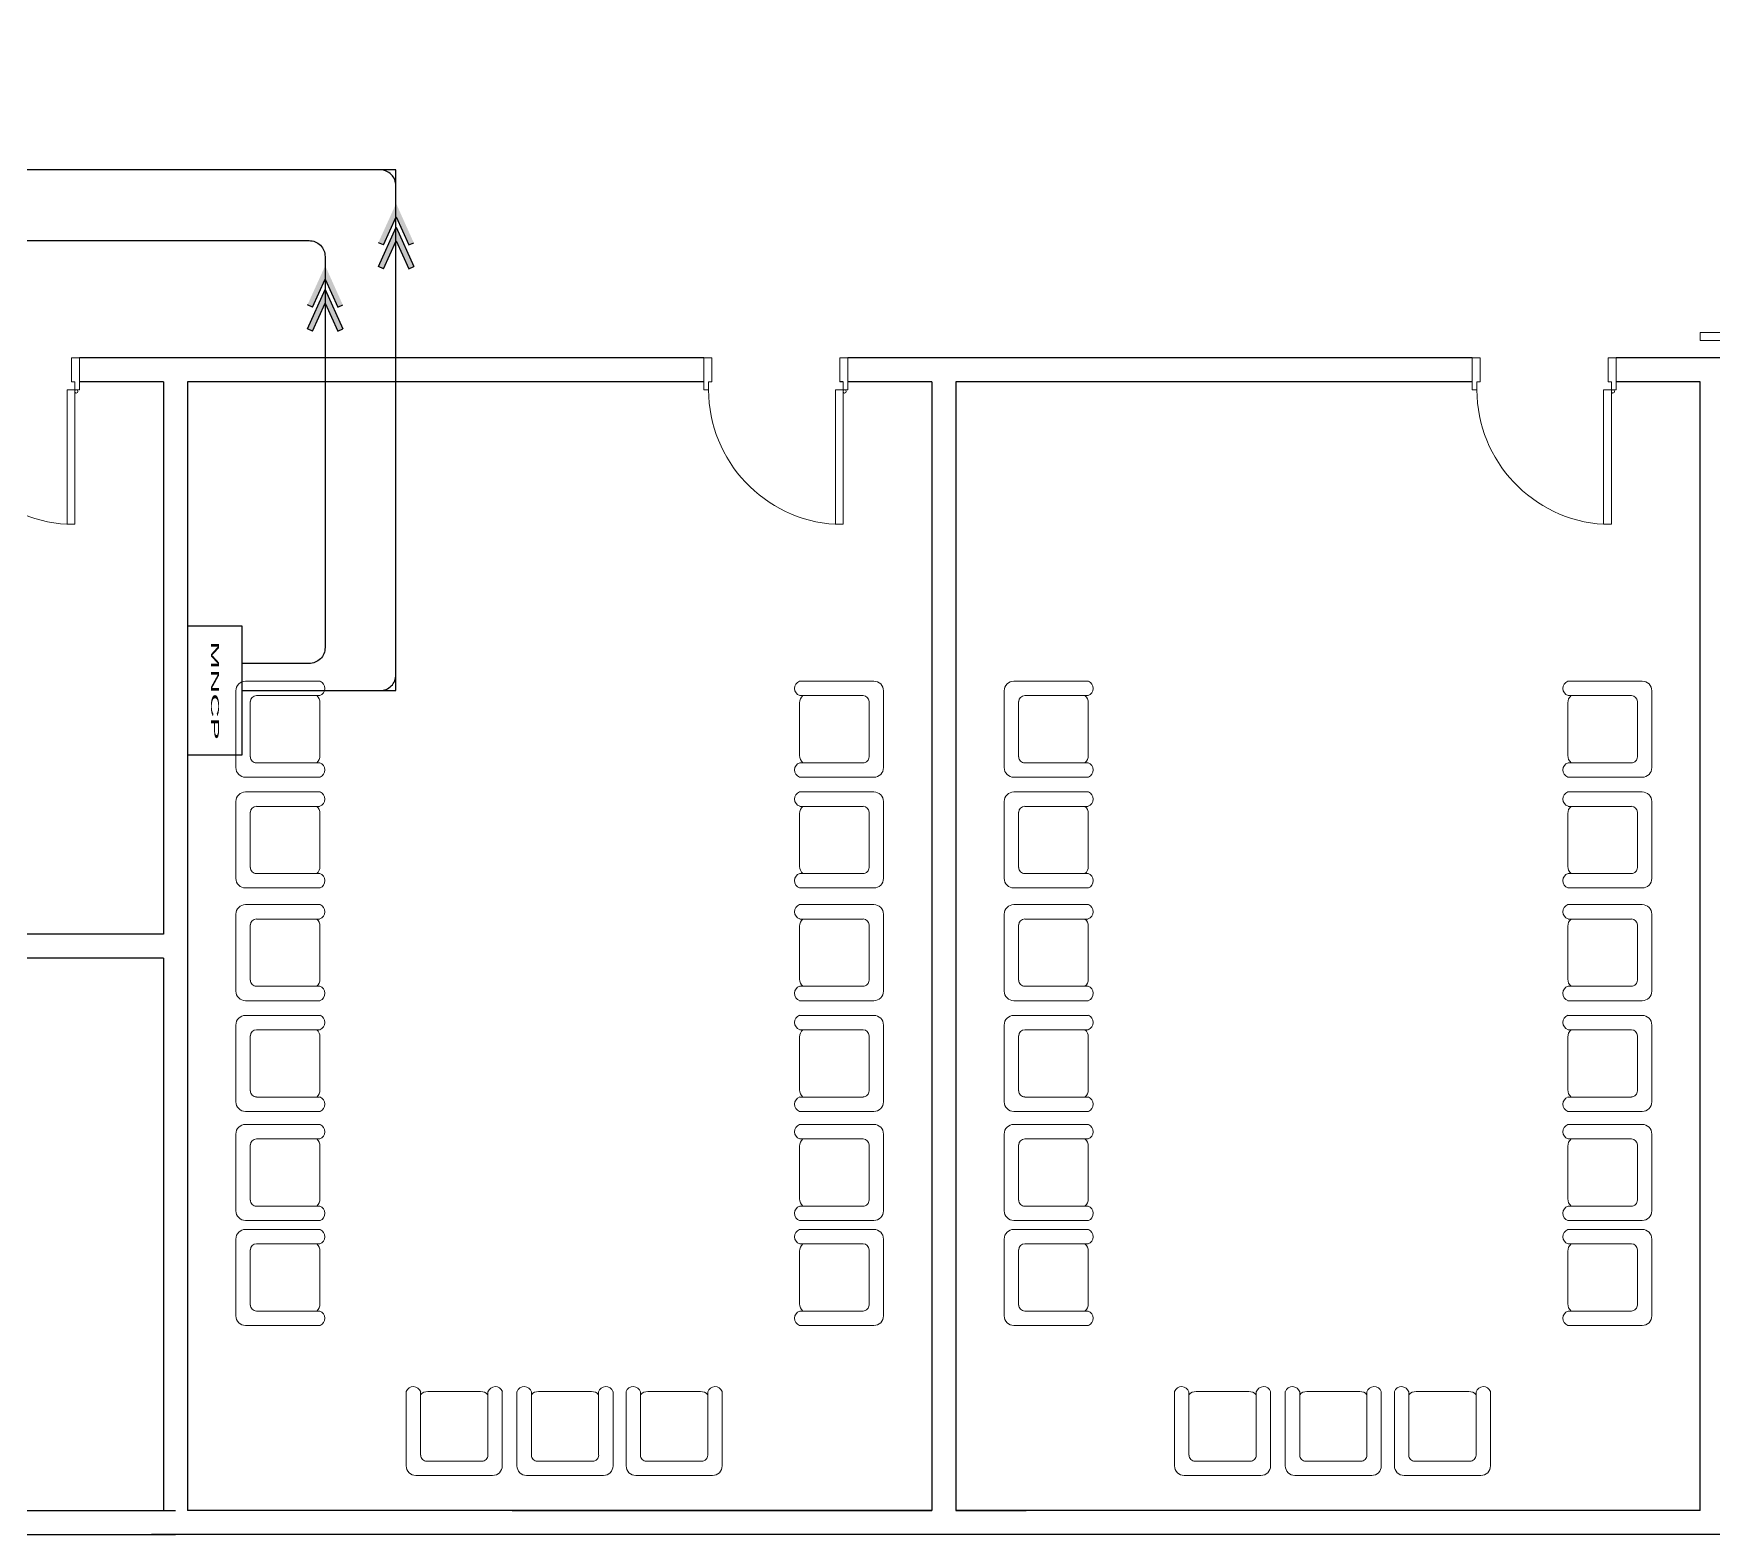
# Model space of a CAD drawing. Extents: x -15 to 255, y 313 to 399.
# Drawn here: x 54.91 to 65.41, y 348.52 to 357.9 of the extents above; entities that cross this region are included whole.
import ezdxf

# ---------------------------------------------------------------- set-up
doc = ezdxf.new("R2010")
doc.units = 0
doc.header["$LTSCALE"] = 0.15
doc.layers.get('0').update_dxf_attribs({"color": 252})
doc.layers.add('0 sockets', color=252, linetype='Continuous')
doc.layers.add('E-NURS', color=4, linetype='Continuous')
for name, color, linetype, lineweight in [('DOOR', 252, 'Continuous', 20), ('FUR', 252, 'Continuous', 9), ('wall', 252, 'Continuous', 30)]:
    doc.layers.add(name, color=color, linetype=linetype, lineweight=lineweight)
doc.styles.add('ARIAL', font='SAS_____.PFB', dxfattribs={"width": 3, "height": 0.3})

# ---------------------------------------------------------------- blocks, each defined once
blk = doc.blocks.new('ARCH')
at = {"layer": 'DOOR'}
blk.add_line((55.17, 355.725), (55.15, 355.725), dxfattribs=at)
for points in [[(65.525, 356.014), (65.525, 355.984), (65.325, 355.984), (65.325, 356.034), (65.475, 356.034), (65.475, 356.014)], [(59.13, 355.675), (59.1, 355.675), (59.1, 355.875), (59.15, 355.875), (59.15, 355.725), (59.13, 355.725)], [(59.97, 355.675), (60, 355.675), (60, 355.875), (59.95, 355.875), (59.95, 355.725), (59.97, 355.725)], [(63.93, 355.675), (63.9, 355.675), (63.9, 355.875), (63.95, 355.875), (63.95, 355.725), (63.93, 355.725)], [(64.77, 355.675), (64.8, 355.675), (64.8, 355.875), (64.75, 355.875), (64.75, 355.725), (64.77, 355.725)], [(55.17, 355.675), (55.17, 354.835), (55.122, 354.835), (55.122, 355.675)], [(59.97, 355.675), (59.97, 354.835), (59.922, 354.835), (59.922, 355.675)], [(64.77, 355.675), (64.77, 354.835), (64.722, 354.835), (64.722, 355.675)]]:
    blk.add_lwpolyline(points, close=True, dxfattribs=at)
blk.add_lwpolyline([(55.17, 355.725), (55.17, 355.675), (55.2, 355.675), (55.2, 355.875), (55.15, 355.875), (55.15, 355.725)], dxfattribs=at)
for centre in [(55.18, 355.665), (59.98, 355.665), (64.78, 355.665)]:
    blk.add_circle(centre, 0.01, dxfattribs=at)
for centre in [(55.175, 355.678), (59.975, 355.678), (64.775, 355.678)]:
    blk.add_arc(centre, 0.845, 180.2218, 266.3889, dxfattribs=at)
at = {"layer": 'FUR'}
for p, q in [((56.177, 353.795), (56.177, 353.315)), ((56.702, 353.855), (56.237, 353.855)), ((59.698, 353.855), (60.163, 353.855)), ((60.223, 353.795), (60.223, 353.315)), ((60.977, 353.795), (60.977, 353.315)), ((61.502, 353.855), (61.037, 353.855)), ((64.498, 353.855), (64.963, 353.855)), ((65.023, 353.795), (65.023, 353.315)), ((56.267, 353.727), (56.267, 353.382)), ((56.7, 353.765), (56.305, 353.765)), ((56.702, 353.39), (56.702, 353.72)), ((59.698, 353.39), (59.698, 353.72)), ((59.7, 353.765), (60.095, 353.765)), ((60.133, 353.727), (60.133, 353.382)), ((61.067, 353.727), (61.067, 353.382)), ((61.5, 353.765), (61.105, 353.765)), ((61.502, 353.39), (61.502, 353.72)), ((64.498, 353.39), (64.498, 353.72)), ((64.5, 353.765), (64.895, 353.765)), ((64.933, 353.727), (64.933, 353.382)), ((56.237, 353.255), (56.702, 353.255)), ((56.305, 353.345), (56.7, 353.345)), ((60.163, 353.255), (59.698, 353.255)), ((60.095, 353.345), (59.7, 353.345)), ((61.037, 353.255), (61.502, 353.255)), ((61.105, 353.345), (61.5, 353.345)), ((64.963, 353.255), (64.498, 353.255)), ((64.895, 353.345), (64.5, 353.345)), ((56.702, 353.163), (56.237, 353.163)), ((59.698, 353.163), (60.163, 353.163)), ((61.502, 353.163), (61.037, 353.163)), ((64.498, 353.163), (64.963, 353.163)), ((56.177, 353.103), (56.177, 352.623)), ((56.267, 353.036), (56.267, 352.691)), ((56.7, 353.073), (56.305, 353.073)), ((59.7, 353.073), (60.095, 353.073)), ((60.133, 353.036), (60.133, 352.691)), ((60.223, 353.103), (60.223, 352.623)), ((60.977, 353.103), (60.977, 352.623)), ((61.067, 353.036), (61.067, 352.691)), ((61.5, 353.073), (61.105, 353.073)), ((64.5, 353.073), (64.895, 353.073)), ((64.933, 353.036), (64.933, 352.691)), ((65.023, 353.103), (65.023, 352.623)), ((56.702, 352.698), (56.702, 353.028)), ((59.698, 352.698), (59.698, 353.028)), ((61.502, 352.698), (61.502, 353.028)), ((64.498, 352.698), (64.498, 353.028)), ((56.305, 352.653), (56.7, 352.653)), ((60.095, 352.653), (59.7, 352.653)), ((61.105, 352.653), (61.5, 352.653)), ((64.895, 352.653), (64.5, 352.653)), ((56.237, 352.563), (56.702, 352.563)), ((60.163, 352.563), (59.698, 352.563)), ((61.037, 352.563), (61.502, 352.563)), ((64.963, 352.563), (64.498, 352.563)), ((56.702, 352.459), (56.237, 352.459)), ((59.698, 352.459), (60.163, 352.459)), ((61.502, 352.459), (61.037, 352.459)), ((64.498, 352.459), (64.963, 352.459)), ((56.177, 352.399), (56.177, 351.919)), ((56.267, 352.332), (56.267, 351.987)), ((56.7, 352.369), (56.305, 352.369)), ((56.702, 351.994), (56.702, 352.324)), ((59.698, 351.994), (59.698, 352.324)), ((59.7, 352.369), (60.095, 352.369)), ((60.133, 352.332), (60.133, 351.987)), ((60.223, 352.399), (60.223, 351.919)), ((60.977, 352.399), (60.977, 351.919)), ((61.067, 352.332), (61.067, 351.987)), ((61.5, 352.369), (61.105, 352.369)), ((61.502, 351.994), (61.502, 352.324)), ((64.498, 351.994), (64.498, 352.324)), ((64.5, 352.369), (64.895, 352.369)), ((64.933, 352.332), (64.933, 351.987)), ((65.023, 352.399), (65.023, 351.919)), ((56.305, 351.949), (56.7, 351.949)), ((60.095, 351.949), (59.7, 351.949)), ((61.105, 351.949), (61.5, 351.949)), ((64.895, 351.949), (64.5, 351.949)), ((56.237, 351.859), (56.702, 351.859)), ((60.163, 351.859), (59.698, 351.859)), ((61.037, 351.859), (61.502, 351.859)), ((64.963, 351.859), (64.498, 351.859)), ((56.177, 351.707), (56.177, 351.227)), ((56.702, 351.767), (56.237, 351.767)), ((56.7, 351.677), (56.305, 351.677)), ((59.698, 351.767), (60.163, 351.767)), ((59.7, 351.677), (60.095, 351.677)), ((60.223, 351.707), (60.223, 351.227)), ((60.977, 351.707), (60.977, 351.227)), ((61.502, 351.767), (61.037, 351.767)), ((61.5, 351.677), (61.105, 351.677)), ((64.498, 351.767), (64.963, 351.767)), ((64.5, 351.677), (64.895, 351.677)), ((65.023, 351.707), (65.023, 351.227)), ((56.267, 351.64), (56.267, 351.295)), ((56.702, 351.302), (56.702, 351.632)), ((59.698, 351.302), (59.698, 351.632)), ((60.133, 351.64), (60.133, 351.295)), ((61.067, 351.64), (61.067, 351.295)), ((61.502, 351.302), (61.502, 351.632)), ((64.498, 351.302), (64.498, 351.632)), ((64.933, 351.64), (64.933, 351.295)), ((56.305, 351.257), (56.7, 351.257)), ((60.095, 351.257), (59.7, 351.257)), ((61.105, 351.257), (61.5, 351.257)), ((64.895, 351.257), (64.5, 351.257)), ((56.237, 351.167), (56.702, 351.167)), ((60.163, 351.167), (59.698, 351.167)), ((61.037, 351.167), (61.502, 351.167)), ((64.963, 351.167), (64.498, 351.167)), ((56.702, 351.086), (56.237, 351.086)), ((59.698, 351.086), (60.163, 351.086)), ((61.502, 351.086), (61.037, 351.086)), ((64.498, 351.086), (64.963, 351.086)), ((56.177, 351.026), (56.177, 350.546)), ((56.267, 350.958), (56.267, 350.613)), ((56.7, 350.996), (56.305, 350.996)), ((56.702, 350.621), (56.702, 350.951)), ((59.698, 350.621), (59.698, 350.951)), ((59.7, 350.996), (60.095, 350.996)), ((60.133, 350.958), (60.133, 350.613)), ((60.223, 351.026), (60.223, 350.546)), ((60.977, 351.026), (60.977, 350.546)), ((61.067, 350.958), (61.067, 350.613)), ((61.5, 350.996), (61.105, 350.996)), ((61.502, 350.621), (61.502, 350.951)), ((64.498, 350.621), (64.498, 350.951)), ((64.5, 350.996), (64.895, 350.996)), ((64.933, 350.958), (64.933, 350.613)), ((65.023, 351.026), (65.023, 350.546)), ((56.305, 350.576), (56.7, 350.576)), ((60.095, 350.576), (59.7, 350.576)), ((61.105, 350.576), (61.5, 350.576)), ((64.895, 350.576), (64.5, 350.576)), ((56.237, 350.486), (56.702, 350.486)), ((56.702, 350.43), (56.237, 350.43)), ((60.163, 350.486), (59.698, 350.486)), ((59.698, 350.43), (60.163, 350.43)), ((61.037, 350.486), (61.502, 350.486)), ((61.502, 350.43), (61.037, 350.43)), ((64.963, 350.486), (64.498, 350.486)), ((64.498, 350.43), (64.963, 350.43)), ((56.177, 350.37), (56.177, 349.89)), ((56.7, 350.34), (56.305, 350.34)), ((59.7, 350.34), (60.095, 350.34)), ((60.223, 350.37), (60.223, 349.89)), ((60.977, 350.37), (60.977, 349.89)), ((61.5, 350.34), (61.105, 350.34)), ((64.5, 350.34), (64.895, 350.34)), ((65.023, 350.37), (65.023, 349.89)), ((56.267, 350.303), (56.267, 349.958)), ((56.702, 349.965), (56.702, 350.295)), ((59.698, 349.965), (59.698, 350.295)), ((60.133, 350.303), (60.133, 349.958)), ((61.067, 350.303), (61.067, 349.958)), ((61.502, 349.965), (61.502, 350.295)), ((64.498, 349.965), (64.498, 350.295)), ((64.933, 350.303), (64.933, 349.958)), ((56.305, 349.92), (56.7, 349.92)), ((60.095, 349.92), (59.7, 349.92)), ((61.105, 349.92), (61.5, 349.92)), ((64.895, 349.92), (64.5, 349.92)), ((56.237, 349.83), (56.702, 349.83)), ((60.163, 349.83), (59.698, 349.83)), ((61.037, 349.83), (61.502, 349.83)), ((64.963, 349.83), (64.498, 349.83)), ((57.241, 349.418), (57.241, 348.953)), ((57.331, 349.416), (57.331, 349.02)), ((57.706, 349.418), (57.376, 349.418)), ((57.751, 349.02), (57.751, 349.416)), ((57.841, 348.953), (57.841, 349.418)), ((57.933, 349.418), (57.933, 348.953)), ((58.023, 349.416), (58.023, 349.02)), ((58.398, 349.418), (58.068, 349.418)), ((58.443, 349.02), (58.443, 349.416)), ((58.533, 348.953), (58.533, 349.418)), ((58.615, 349.418), (58.615, 348.953)), ((58.705, 349.416), (58.705, 349.02)), ((59.08, 349.418), (58.75, 349.418)), ((59.125, 349.02), (59.125, 349.416)), ((59.215, 348.953), (59.215, 349.418)), ((62.041, 349.418), (62.041, 348.953)), ((62.131, 349.416), (62.131, 349.02)), ((62.506, 349.418), (62.176, 349.418)), ((62.551, 349.02), (62.551, 349.416)), ((62.641, 348.953), (62.641, 349.418)), ((62.733, 349.418), (62.733, 348.953)), ((62.823, 349.416), (62.823, 349.02)), ((63.198, 349.418), (62.868, 349.418)), ((63.243, 349.02), (63.243, 349.416)), ((63.333, 348.953), (63.333, 349.418)), ((63.415, 349.418), (63.415, 348.953)), ((63.505, 349.416), (63.505, 349.02)), ((63.88, 349.418), (63.55, 349.418)), ((63.925, 349.02), (63.925, 349.416)), ((64.015, 348.953), (64.015, 349.418)), ((57.369, 348.983), (57.714, 348.983)), ((58.061, 348.983), (58.406, 348.983)), ((58.742, 348.983), (59.087, 348.983)), ((62.169, 348.983), (62.514, 348.983)), ((62.861, 348.983), (63.206, 348.983)), ((63.542, 348.983), (63.887, 348.983)), ((57.301, 348.893), (57.781, 348.893)), ((57.993, 348.893), (58.473, 348.893)), ((58.675, 348.893), (59.155, 348.893)), ((62.101, 348.893), (62.581, 348.893)), ((62.793, 348.893), (63.273, 348.893)), ((63.475, 348.893), (63.955, 348.893))]:
    blk.add_line(p, q, dxfattribs=at)
for centre, major_axis, start_param, end_param in [((56.237, 353.795), (0.0424, 0.0424), 0.785398, 2.356194), ((56.685, 353.81), (-0.0339, 0.0339), 2.685296, 5.122584), ((61.037, 353.795), (0.0424, 0.0424), 0.785398, 2.356194), ((61.485, 353.81), (-0.0339, 0.0339), 2.685296, 5.122584), ((56.305, 353.727), (-0.0265, 0.0265), -0.785398, 0.785398), ((56.642, 353.72), (-0.0424, 0.0424), 3.926991, 4.775053), ((61.105, 353.727), (-0.0265, 0.0265), -0.785398, 0.785398), ((61.442, 353.72), (-0.0424, 0.0424), 3.926991, 4.775053), ((56.305, 353.382), (0.0265, 0.0265), 2.356194, 3.926991), ((56.642, 353.39), (0.0424, 0.0424), 4.649725, 5.497787), ((61.105, 353.382), (0.0265, 0.0265), 2.356194, 3.926991), ((61.442, 353.39), (0.0424, 0.0424), 4.649725, 5.497787), ((56.237, 353.315), (-0.0424, 0.0424), 0.785398, 2.356194), ((56.685, 353.3), (0.0339, 0.0339), 4.302194, 6.739482), ((61.037, 353.315), (-0.0424, 0.0424), 0.785398, 2.356194), ((61.485, 353.3), (0.0339, 0.0339), 4.302194, 6.739482), ((56.237, 353.103), (0.0424, 0.0424), 0.785398, 2.356194), ((56.685, 353.119), (-0.0339, 0.0339), 2.685296, 5.122584), ((61.037, 353.103), (0.0424, 0.0424), 0.785398, 2.356194), ((61.485, 353.119), (-0.0339, 0.0339), 2.685296, 5.122584), ((56.305, 353.036), (-0.0265, 0.0265), -0.785398, 0.785398), ((56.642, 353.028), (-0.0424, 0.0424), 3.926991, 4.775053), ((61.105, 353.036), (-0.0265, 0.0265), -0.785398, 0.785398), ((61.442, 353.028), (-0.0424, 0.0424), 3.926991, 4.775053), ((56.237, 352.623), (-0.0424, 0.0424), 0.785398, 2.356194), ((56.305, 352.691), (0.0265, 0.0265), 2.356194, 3.926991), ((56.642, 352.698), (0.0424, 0.0424), 4.649725, 5.497787), ((56.685, 352.608), (0.0339, 0.0339), 4.302194, 6.739482), ((61.037, 352.623), (-0.0424, 0.0424), 0.785398, 2.356194), ((61.105, 352.691), (0.0265, 0.0265), 2.356194, 3.926991), ((61.442, 352.698), (0.0424, 0.0424), 4.649725, 5.497787), ((61.485, 352.608), (0.0339, 0.0339), 4.302194, 6.739482), ((56.237, 352.399), (0.0424, 0.0424), 0.785398, 2.356194), ((56.685, 352.415), (-0.0339, 0.0339), 2.685296, 5.122584), ((61.037, 352.399), (0.0424, 0.0424), 0.785398, 2.356194), ((61.485, 352.415), (-0.0339, 0.0339), 2.685296, 5.122584), ((56.305, 352.332), (-0.0265, 0.0265), -0.785398, 0.785398), ((56.642, 352.324), (-0.0424, 0.0424), 3.926991, 4.775053), ((61.105, 352.332), (-0.0265, 0.0265), -0.785398, 0.785398), ((61.442, 352.324), (-0.0424, 0.0424), 3.926991, 4.775053), ((56.305, 351.987), (0.0265, 0.0265), 2.356194, 3.926991), ((56.642, 351.994), (0.0424, 0.0424), 4.649725, 5.497787), ((61.105, 351.987), (0.0265, 0.0265), 2.356194, 3.926991), ((61.442, 351.994), (0.0424, 0.0424), 4.649725, 5.497787), ((56.237, 351.919), (-0.0424, 0.0424), 0.785398, 2.356194), ((56.685, 351.904), (0.0339, 0.0339), 4.302194, 6.739482), ((61.037, 351.919), (-0.0424, 0.0424), 0.785398, 2.356194), ((61.485, 351.904), (0.0339, 0.0339), 4.302194, 6.739482), ((56.237, 351.707), (0.0424, 0.0424), 0.785398, 2.356194), ((56.305, 351.64), (-0.0265, 0.0265), -0.785398, 0.785398), ((56.642, 351.632), (-0.0424, 0.0424), 3.926991, 4.775053), ((56.685, 351.723), (-0.0339, 0.0339), 2.685296, 5.122584), ((61.037, 351.707), (0.0424, 0.0424), 0.785398, 2.356194), ((61.105, 351.64), (-0.0265, 0.0265), -0.785398, 0.785398), ((61.442, 351.632), (-0.0424, 0.0424), 3.926991, 4.775053), ((61.485, 351.723), (-0.0339, 0.0339), 2.685296, 5.122584), ((56.305, 351.295), (0.0265, 0.0265), 2.356194, 3.926991), ((56.642, 351.302), (0.0424, 0.0424), 4.649725, 5.497787), ((56.685, 351.212), (0.0339, 0.0339), 4.302194, 6.739482), ((61.105, 351.295), (0.0265, 0.0265), 2.356194, 3.926991), ((61.442, 351.302), (0.0424, 0.0424), 4.649725, 5.497787), ((61.485, 351.212), (0.0339, 0.0339), 4.302194, 6.739482), ((56.237, 351.227), (-0.0424, 0.0424), 0.785398, 2.356194), ((61.037, 351.227), (-0.0424, 0.0424), 0.785398, 2.356194), ((56.237, 351.026), (0.0424, 0.0424), 0.785398, 2.356194), ((56.685, 351.041), (-0.0339, 0.0339), 2.685296, 5.122584), ((61.037, 351.026), (0.0424, 0.0424), 0.785398, 2.356194), ((61.485, 351.041), (-0.0339, 0.0339), 2.685296, 5.122584), ((56.305, 350.958), (-0.0265, 0.0265), -0.785398, 0.785398), ((56.642, 350.951), (-0.0424, 0.0424), 3.926991, 4.775053), ((61.105, 350.958), (-0.0265, 0.0265), -0.785398, 0.785398), ((61.442, 350.951), (-0.0424, 0.0424), 3.926991, 4.775053), ((56.237, 350.546), (-0.0424, 0.0424), 0.785398, 2.356194), ((56.305, 350.613), (0.0265, 0.0265), 2.356194, 3.926991), ((56.642, 350.621), (0.0424, 0.0424), 4.649725, 5.497787), ((56.685, 350.53), (0.0339, 0.0339), 4.302194, 6.739482), ((61.037, 350.546), (-0.0424, 0.0424), 0.785398, 2.356194), ((61.105, 350.613), (0.0265, 0.0265), 2.356194, 3.926991), ((61.442, 350.621), (0.0424, 0.0424), 4.649725, 5.497787), ((61.485, 350.53), (0.0339, 0.0339), 4.302194, 6.739482), ((56.237, 350.37), (0.0424, 0.0424), 0.785398, 2.356194), ((56.685, 350.385), (-0.0339, 0.0339), 2.685296, 5.122584), ((61.037, 350.37), (0.0424, 0.0424), 0.785398, 2.356194), ((61.485, 350.385), (-0.0339, 0.0339), 2.685296, 5.122584), ((56.305, 350.303), (-0.0265, 0.0265), -0.785398, 0.785398), ((56.642, 350.295), (-0.0424, 0.0424), 3.926991, 4.775053), ((61.105, 350.303), (-0.0265, 0.0265), -0.785398, 0.785398), ((61.442, 350.295), (-0.0424, 0.0424), 3.926991, 4.775053), ((56.237, 349.89), (-0.0424, 0.0424), 0.785398, 2.356194), ((56.305, 349.958), (0.0265, 0.0265), 2.356194, 3.926991), ((56.642, 349.965), (0.0424, 0.0424), 4.649725, 5.497787), ((56.685, 349.875), (0.0339, 0.0339), 4.302194, 6.739482), ((61.037, 349.89), (-0.0424, 0.0424), 0.785398, 2.356194), ((61.105, 349.958), (0.0265, 0.0265), 2.356194, 3.926991), ((61.442, 349.965), (0.0424, 0.0424), 4.649725, 5.497787), ((61.485, 349.875), (0.0339, 0.0339), 4.302194, 6.739482), ((57.286, 349.4), (0.0339, 0.0339), 5.826889, 8.264177), ((57.376, 349.358), (0.0424, 0.0424), 0.785398, 1.63346), ((57.706, 349.358), (-0.0424, 0.0424), 4.649725, 5.497787), ((57.797, 349.4), (-0.0339, 0.0339), 4.302194, 6.739482), ((57.978, 349.4), (0.0339, 0.0339), 5.826889, 8.264177), ((58.068, 349.358), (0.0424, 0.0424), 0.785398, 1.63346), ((58.398, 349.358), (-0.0424, 0.0424), 4.649725, 5.497787), ((58.488, 349.4), (-0.0339, 0.0339), 4.302194, 6.739482), ((58.659, 349.4), (0.0339, 0.0339), 5.826889, 8.264177), ((58.75, 349.358), (0.0424, 0.0424), 0.785398, 1.63346), ((59.08, 349.358), (-0.0424, 0.0424), 4.649725, 5.497787), ((59.17, 349.4), (-0.0339, 0.0339), 4.302194, 6.739482), ((62.086, 349.4), (0.0339, 0.0339), 5.826889, 8.264177), ((62.176, 349.358), (0.0424, 0.0424), 0.785398, 1.63346), ((62.506, 349.358), (-0.0424, 0.0424), 4.649725, 5.497787), ((62.597, 349.4), (-0.0339, 0.0339), 4.302194, 6.739482), ((62.778, 349.4), (0.0339, 0.0339), 5.826889, 8.264177), ((62.868, 349.358), (0.0424, 0.0424), 0.785398, 1.63346), ((63.198, 349.358), (-0.0424, 0.0424), 4.649725, 5.497787), ((63.288, 349.4), (-0.0339, 0.0339), 4.302194, 6.739482), ((63.459, 349.4), (0.0339, 0.0339), 5.826889, 8.264177), ((63.55, 349.358), (0.0424, 0.0424), 0.785398, 1.63346), ((63.88, 349.358), (-0.0424, 0.0424), 4.649725, 5.497787), ((63.97, 349.4), (-0.0339, 0.0339), 4.302194, 6.739482), ((57.301, 348.953), (-0.0424, 0.0424), 0.785398, 2.356194), ((57.369, 349.02), (0.0265, 0.0265), 2.356194, 3.926991), ((57.714, 349.02), (-0.0265, 0.0265), 2.356194, 3.926991), ((57.781, 348.953), (0.0424, 0.0424), 3.926991, 5.497787), ((57.993, 348.953), (-0.0424, 0.0424), 0.785398, 2.356194), ((58.061, 349.02), (0.0265, 0.0265), 2.356194, 3.926991), ((58.406, 349.02), (-0.0265, 0.0265), 2.356194, 3.926991), ((58.473, 348.953), (0.0424, 0.0424), 3.926991, 5.497787), ((58.675, 348.953), (-0.0424, 0.0424), 0.785398, 2.356194), ((58.742, 349.02), (0.0265, 0.0265), 2.356194, 3.926991), ((59.087, 349.02), (-0.0265, 0.0265), 2.356194, 3.926991), ((59.155, 348.953), (0.0424, 0.0424), 3.926991, 5.497787), ((62.101, 348.953), (-0.0424, 0.0424), 0.785398, 2.356194), ((62.169, 349.02), (0.0265, 0.0265), 2.356194, 3.926991), ((62.514, 349.02), (-0.0265, 0.0265), 2.356194, 3.926991), ((62.581, 348.953), (0.0424, 0.0424), 3.926991, 5.497787), ((62.793, 348.953), (-0.0424, 0.0424), 0.785398, 2.356194), ((62.861, 349.02), (0.0265, 0.0265), 2.356194, 3.926991), ((63.206, 349.02), (-0.0265, 0.0265), 2.356194, 3.926991), ((63.273, 348.953), (0.0424, 0.0424), 3.926991, 5.497787), ((63.475, 348.953), (-0.0424, 0.0424), 0.785398, 2.356194), ((63.542, 349.02), (0.0265, 0.0265), 2.356194, 3.926991), ((63.887, 349.02), (-0.0265, 0.0265), 2.356194, 3.926991), ((63.955, 348.953), (0.0424, 0.0424), 3.926991, 5.497787)]:
    blk.add_ellipse(centre, major_axis=major_axis, ratio=1, start_param=start_param, end_param=end_param, dxfattribs=at)
at = {"layer": 'FUR', "extrusion": (0, 0, -1)}
for centre, major_axis, start_param, end_param in [((59.715, 353.81), (0.0339, 0.0339), 2.685296, 5.122584), ((60.163, 353.795), (-0.0424, 0.0424), 0.785398, 2.356194), ((64.515, 353.81), (0.0339, 0.0339), 2.685296, 5.122584), ((64.963, 353.795), (-0.0424, 0.0424), 0.785398, 2.356194), ((59.758, 353.72), (0.0424, 0.0424), 3.926991, 4.775053), ((60.095, 353.727), (0.0265, 0.0265), -0.785398, 0.785398), ((64.558, 353.72), (0.0424, 0.0424), 3.926991, 4.775053), ((64.895, 353.727), (0.0265, 0.0265), -0.785398, 0.785398), ((59.758, 353.39), (-0.0424, 0.0424), 4.649725, 5.497787), ((60.095, 353.382), (-0.0265, 0.0265), 2.356194, 3.926991), ((64.558, 353.39), (-0.0424, 0.0424), 4.649725, 5.497787), ((64.895, 353.382), (-0.0265, 0.0265), 2.356194, 3.926991), ((59.715, 353.3), (-0.0339, 0.0339), 4.302194, 6.739482), ((60.163, 353.315), (0.0424, 0.0424), 0.785398, 2.356194), ((64.515, 353.3), (-0.0339, 0.0339), 4.302194, 6.739482), ((64.963, 353.315), (0.0424, 0.0424), 0.785398, 2.356194), ((59.715, 353.119), (0.0339, 0.0339), 2.685296, 5.122584), ((60.163, 353.103), (-0.0424, 0.0424), 0.785398, 2.356194), ((64.515, 353.119), (0.0339, 0.0339), 2.685296, 5.122584), ((64.963, 353.103), (-0.0424, 0.0424), 0.785398, 2.356194), ((59.758, 353.028), (0.0424, 0.0424), 3.926991, 4.775053), ((60.095, 353.036), (0.0265, 0.0265), -0.785398, 0.785398), ((64.558, 353.028), (0.0424, 0.0424), 3.926991, 4.775053), ((64.895, 353.036), (0.0265, 0.0265), -0.785398, 0.785398), ((59.715, 352.608), (-0.0339, 0.0339), 4.302194, 6.739482), ((59.758, 352.698), (-0.0424, 0.0424), 4.649725, 5.497787), ((60.095, 352.691), (-0.0265, 0.0265), 2.356194, 3.926991), ((60.163, 352.623), (0.0424, 0.0424), 0.785398, 2.356194), ((64.515, 352.608), (-0.0339, 0.0339), 4.302194, 6.739482), ((64.558, 352.698), (-0.0424, 0.0424), 4.649725, 5.497787), ((64.895, 352.691), (-0.0265, 0.0265), 2.356194, 3.926991), ((64.963, 352.623), (0.0424, 0.0424), 0.785398, 2.356194), ((59.715, 352.415), (0.0339, 0.0339), 2.685296, 5.122584), ((60.163, 352.399), (-0.0424, 0.0424), 0.785398, 2.356194), ((64.515, 352.415), (0.0339, 0.0339), 2.685296, 5.122584), ((64.963, 352.399), (-0.0424, 0.0424), 0.785398, 2.356194), ((59.758, 352.324), (0.0424, 0.0424), 3.926991, 4.775053), ((60.095, 352.332), (0.0265, 0.0265), -0.785398, 0.785398), ((64.558, 352.324), (0.0424, 0.0424), 3.926991, 4.775053), ((64.895, 352.332), (0.0265, 0.0265), -0.785398, 0.785398), ((59.758, 351.994), (-0.0424, 0.0424), 4.649725, 5.497787), ((60.095, 351.987), (-0.0265, 0.0265), 2.356194, 3.926991), ((64.558, 351.994), (-0.0424, 0.0424), 4.649725, 5.497787), ((64.895, 351.987), (-0.0265, 0.0265), 2.356194, 3.926991), ((59.715, 351.904), (-0.0339, 0.0339), 4.302194, 6.739482), ((60.163, 351.919), (0.0424, 0.0424), 0.785398, 2.356194), ((64.515, 351.904), (-0.0339, 0.0339), 4.302194, 6.739482), ((64.963, 351.919), (0.0424, 0.0424), 0.785398, 2.356194), ((59.715, 351.723), (0.0339, 0.0339), 2.685296, 5.122584), ((59.758, 351.632), (0.0424, 0.0424), 3.926991, 4.775053), ((60.095, 351.64), (0.0265, 0.0265), -0.785398, 0.785398), ((60.163, 351.707), (-0.0424, 0.0424), 0.785398, 2.356194), ((64.515, 351.723), (0.0339, 0.0339), 2.685296, 5.122584), ((64.558, 351.632), (0.0424, 0.0424), 3.926991, 4.775053), ((64.895, 351.64), (0.0265, 0.0265), -0.785398, 0.785398), ((64.963, 351.707), (-0.0424, 0.0424), 0.785398, 2.356194), ((59.715, 351.212), (-0.0339, 0.0339), 4.302194, 6.739482), ((59.758, 351.302), (-0.0424, 0.0424), 4.649725, 5.497787), ((60.095, 351.295), (-0.0265, 0.0265), 2.356194, 3.926991), ((64.515, 351.212), (-0.0339, 0.0339), 4.302194, 6.739482), ((64.558, 351.302), (-0.0424, 0.0424), 4.649725, 5.497787), ((64.895, 351.295), (-0.0265, 0.0265), 2.356194, 3.926991), ((60.163, 351.227), (0.0424, 0.0424), 0.785398, 2.356194), ((64.963, 351.227), (0.0424, 0.0424), 0.785398, 2.356194), ((59.715, 351.041), (0.0339, 0.0339), 2.685296, 5.122584), ((60.163, 351.026), (-0.0424, 0.0424), 0.785398, 2.356194), ((64.515, 351.041), (0.0339, 0.0339), 2.685296, 5.122584), ((64.963, 351.026), (-0.0424, 0.0424), 0.785398, 2.356194), ((59.758, 350.951), (0.0424, 0.0424), 3.926991, 4.775053), ((60.095, 350.958), (0.0265, 0.0265), -0.785398, 0.785398), ((64.558, 350.951), (0.0424, 0.0424), 3.926991, 4.775053), ((64.895, 350.958), (0.0265, 0.0265), -0.785398, 0.785398), ((59.715, 350.53), (-0.0339, 0.0339), 4.302194, 6.739482), ((59.758, 350.621), (-0.0424, 0.0424), 4.649725, 5.497787), ((60.095, 350.613), (-0.0265, 0.0265), 2.356194, 3.926991), ((60.163, 350.546), (0.0424, 0.0424), 0.785398, 2.356194), ((64.515, 350.53), (-0.0339, 0.0339), 4.302194, 6.739482), ((64.558, 350.621), (-0.0424, 0.0424), 4.649725, 5.497787), ((64.895, 350.613), (-0.0265, 0.0265), 2.356194, 3.926991), ((64.963, 350.546), (0.0424, 0.0424), 0.785398, 2.356194), ((59.715, 350.385), (0.0339, 0.0339), 2.685296, 5.122584), ((60.163, 350.37), (-0.0424, 0.0424), 0.785398, 2.356194), ((64.515, 350.385), (0.0339, 0.0339), 2.685296, 5.122584), ((64.963, 350.37), (-0.0424, 0.0424), 0.785398, 2.356194), ((59.758, 350.295), (0.0424, 0.0424), 3.926991, 4.775053), ((60.095, 350.303), (0.0265, 0.0265), -0.785398, 0.785398), ((64.558, 350.295), (0.0424, 0.0424), 3.926991, 4.775053), ((64.895, 350.303), (0.0265, 0.0265), -0.785398, 0.785398), ((59.715, 349.875), (-0.0339, 0.0339), 4.302194, 6.739482), ((59.758, 349.965), (-0.0424, 0.0424), 4.649725, 5.497787), ((60.095, 349.958), (-0.0265, 0.0265), 2.356194, 3.926991), ((60.163, 349.89), (0.0424, 0.0424), 0.785398, 2.356194), ((64.515, 349.875), (-0.0339, 0.0339), 4.302194, 6.739482), ((64.558, 349.965), (-0.0424, 0.0424), 4.649725, 5.497787), ((64.895, 349.958), (-0.0265, 0.0265), 2.356194, 3.926991), ((64.963, 349.89), (0.0424, 0.0424), 0.785398, 2.356194)]:
    blk.add_ellipse(centre, major_axis=major_axis, ratio=1, start_param=start_param, end_param=end_param, dxfattribs=at)
at = {"layer": 'wall'}
for p, q in [((55.8, 355.875), (55.2, 355.875)), ((59.1, 355.875), (55.8, 355.875)), ((63.9, 355.875), (60, 355.875)), ((65.325, 355.875), (64.8, 355.875)), ((72.25, 355.875), (65.325, 355.875)), ((55.725, 355.725), (55.2, 355.725)), ((55.725, 355.725), (55.725, 352.275)), ((59.1, 355.725), (55.875, 355.725)), ((55.875, 355.725), (55.875, 348.675)), ((59.97, 355.725), (59.95, 355.725)), ((60.525, 355.725), (60, 355.725)), ((60.525, 355.725), (60.525, 348.675)), ((60.675, 355.725), (60.675, 348.675)), ((63.9, 355.725), (60.675, 355.725)), ((65.325, 355.725), (64.8, 355.725)), ((65.325, 348.675), (65.325, 355.725)), ((55.875, 355.125), (55.875, 348.675)), ((55.725, 352.275), (52.066, 352.275)), ((55.725, 352.125), (52.066, 352.125)), ((55.725, 352.125), (55.725, 348.675)), ((51.075, 348.675), (55.8, 348.675)), ((60.525, 348.675), (55.875, 348.675)), ((60.525, 348.675), (55.875, 348.675)), ((60.525, 348.675), (55.875, 348.675)), ((56.351, 348.675), (55.875, 348.675)), ((56.351, 348.675), (55.875, 348.675)), ((58.725, 348.675), (56.351, 348.675)), ((57.904, 348.675), (59.42, 348.675)), ((60.525, 348.675), (58.301, 348.675)), ((60.525, 348.675), (58.725, 348.675)), ((60.525, 348.675), (58.875, 348.675)), ((59.42, 348.675), (60.525, 348.675)), ((65.325, 348.675), (60.675, 348.675)), ((65.325, 348.675), (60.675, 348.675)), ((65.325, 348.675), (60.675, 348.675)), ((65.325, 348.675), (60.675, 348.675)), ((63.075, 348.675), (60.675, 348.675)), ((63.075, 348.675), (60.675, 348.675)), ((60.675, 348.675), (61.115, 348.675)), ((46.125, 348.525), (55.8, 348.525)), ((55.725, 348.525), (55.65, 348.525)), ((55.725, 348.525), (55.65, 348.525)), ((55.725, 348.525), (55.65, 348.525)), ((82.275, 348.525), (55.724, 348.525)), ((65.4, 348.525), (55.724, 348.525)), ((65.325, 348.525), (55.724, 348.525)), ((57.8, 348.525), (55.724, 348.525))]:
    blk.add_line(p, q, dxfattribs=at)
blk = doc.blocks.new('MAIN BURSE CALL PANAL')
at = {"layer": 'E-NURS'}
blk.add_lwpolyline([(0.402, 0), (0.402, 0.342), (-0.402, 0.342), (-0.402, 0)], close=True, dxfattribs=at)
at = {"layer": 'E-NURS', "color": 3, "insert": (0, 0.171), "char_height": 0.05, "width": 0.58004, "attachment_point": 5, "style": 'ARIAL'}
blk.add_mtext('MNCP ', dxfattribs=at)
blk = doc.blocks.new('dsddd')
h = blk.add_hatch(color=1)
h.dxf.hatch_style = 1
h.paths.add_polyline_path([(0.003, -0.001), (-0.242, 0.11), (-0.256, 0.078), (-0.081, -0.001), (-0.256, -0.08), (-0.242, -0.111)])
h.paths.add_polyline_path([(-0.406, -0.08), (-0.391, -0.111), (-0.146, -0.001), (-0.391, 0.11), (-0.406, 0.078), (-0.23, -0.001)])
h = blk.add_hatch(color=1)
h.dxf.hatch_style = 1
h.paths.add_polyline_path([(0.003, -0.001), (-0.242, 0.11), (-0.256, 0.078), (-0.081, -0.001), (-0.256, -0.08), (-0.242, -0.111)])
at = {"layer": '0 sockets'}
h = blk.add_hatch(color=1, dxfattribs=at)
h.dxf.hatch_style = 1
h.paths.add_polyline_path([(-0.391, 0.11), (-0.406, 0.078), (-0.23, -0.001), (-0.406, -0.08), (-0.391, -0.111), (-0.146, -0.001)])
at = {"layer": '0 sockets', "color": 3}
for p, q in [((-0.391, 0.11), (-0.146, -0.001)), ((-0.406, 0.078), (-0.23, -0.001)), ((-0.256, 0.078), (-0.081, -0.001)), ((-0.23, -0.001), (-0.406, -0.08)), ((-0.406, -0.08), (-0.391, -0.111)), ((-0.146, -0.001), (-0.391, -0.111)), ((-0.081, -0.001), (-0.256, -0.08)), ((-0.256, -0.08), (-0.242, -0.111))]:
    blk.add_line(p, q, dxfattribs=at)
for points in [[(-0.406, 0.078), (-0.391, 0.11)], [(-0.256, 0.078), (-0.242, 0.11)]]:
    blk.add_lwpolyline(points, dxfattribs=at)

msp = doc.modelspace()

# ---------------------------------------------------------------- linework, layer by layer
at = {"layer": '0 sockets', "color": 3}
for points in [[(44.547, 368.113), (44.547, 356.707, 0.414214), (44.647, 356.607), (56.634, 356.607, -0.414214), (56.734, 356.507), (56.734, 354.065, -0.414214), (56.634, 353.965), (56.217, 353.965)], [(56.217, 353.796), (57.077, 353.796, 0.414214), (57.177, 353.896), (57.177, 356.949, 0.414214), (57.077, 357.049), (45.089, 357.049, -0.414214), (44.989, 357.149), (44.989, 368.113)]]:
    msp.add_lwpolyline(points, format="xyb", dxfattribs=at)
msp.add_lwpolyline([(56.217, 353.796), (57.177, 353.796), (57.177, 357.049), (44.989, 357.049), (44.989, 368.113)], dxfattribs=at)

# ---------------------------------------------------------------- block references
msp.add_blockref('ARCH', (0, 0), dxfattribs=at)
at = {"layer": '0 sockets', "color": 1, "rotation": 90}
for p in [(57.177, 356.836), (56.734, 356.447)]:
    msp.add_blockref('dsddd', p, dxfattribs=at)
at = {"layer": '0 sockets', "color": 3, "rotation": 270}
msp.add_blockref('MAIN BURSE CALL PANAL', (55.875, 353.796), dxfattribs=at)

doc.saveas('drawing.dxf')
